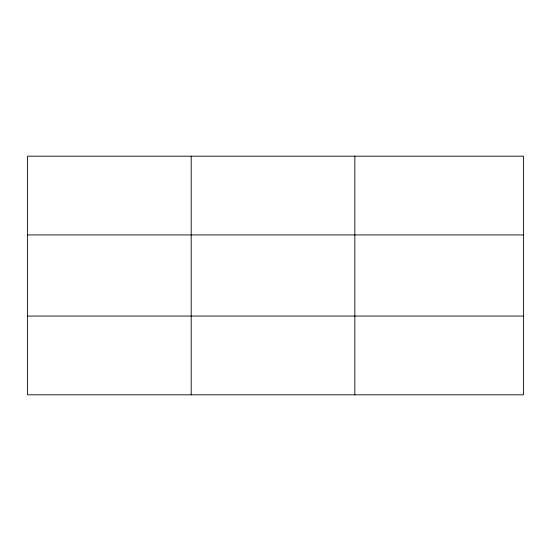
<?xml version="1.0" encoding="UTF-8"?>
<svg xmlns="http://www.w3.org/2000/svg" width="551" height="551" viewBox="0 0 551 551"><rect width="100%" height="100%" fill="white"/><g stroke="black" fill="none" stroke-linecap="round" stroke-linejoin="round"><path stroke-width="0.83" d="M191.197 394.819L191.197 156.181M354.844 394.819L354.844 156.181M523.45 316.067L523.45 394.819L27.55 394.819L27.55 156.181L523.45 156.181L523.45 316.067L27.55 316.067M27.55 234.933L523.45 234.933"/></g></svg>
